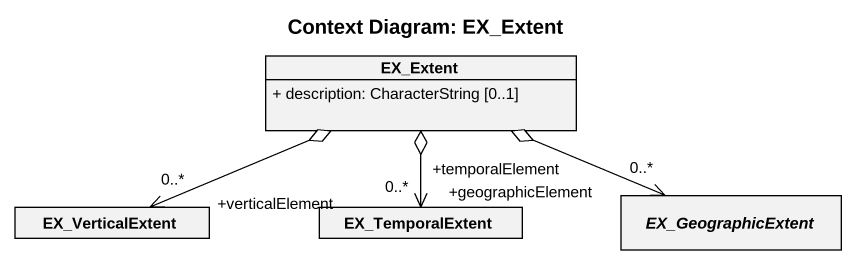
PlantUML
@startuml
title Context Diagram: EX_Extent
hide circle
hide empty members
skinparam classAttributeIconSize 0
class EX_Extent {
  + description: CharacterString [0..1]
}
class EX_VerticalExtent
class EX_TemporalExtent
abstract class EX_GeographicExtent
EX_VerticalExtent "+verticalElement\n0..*" <-right-o EX_Extent
EX_TemporalExtent "+temporalElement\n0..*" <-up-o EX_Extent
EX_GeographicExtent "+geographicElement\n0..*" <-left-o EX_Extent
@enduml
